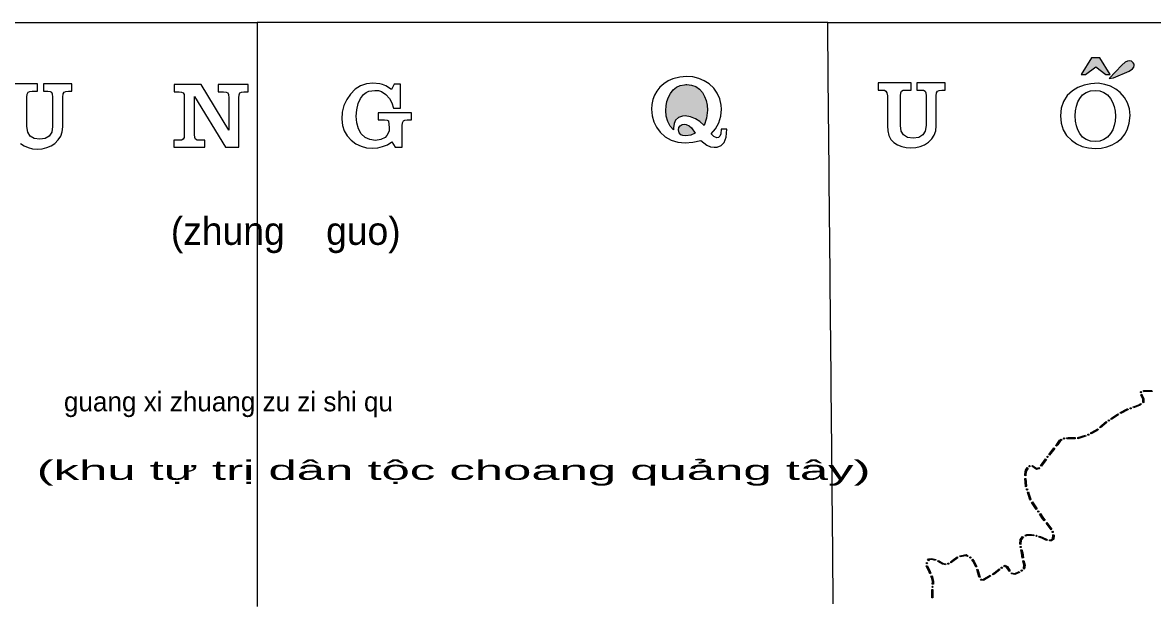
# Model space of a CAD drawing. Header units: metres. Extents: x -835890 to 1024355, y 79891 to 2211954.
# Drawn here: x -84270 to 321730, y 2004753 to 2211776 of the extents above; entities that cross this region are included whole.
import ezdxf

# ---------------------------------------------------------------- set-up
doc = ezdxf.new("R2010")
doc.units = ezdxf.units.M
doc.header["$LTSCALE"] = 2200
for name, color, linetype, lineweight in [('18', 7, 'Continuous', 13), ('20', 7, 'Continuous', 13), ('37', 7, 'Continuous', 13)]:
    doc.layers.add(name, color=color, linetype=linetype, lineweight=lineweight)

msp = doc.modelspace()

# ---------------------------------------------------------------- hatches: boundary and pattern name
at = {"layer": '20'}
for points in [[(295803, 2193214), (297410, 2193214), (301019, 2195930), (304627, 2193214), (306235, 2193214), (302538, 2199123), (299494, 2199123)], [(305849, 2191755), (307402, 2191909), (313066, 2194292), (314258, 2195176), (314679, 2195773), (314828, 2196387), (314795, 2196805), (314501, 2197304), (313903, 2197895), (313122, 2198074), (312406, 2197939), (311630, 2197540), (310413, 2196445)], [(160407, 2174896), (158836, 2176242), (157358, 2177221), (155491, 2177998), (153672, 2178259), (152684, 2178177), (151192, 2177670), (150206, 2176781), (149615, 2175556), (149425, 2174064), (149450, 2173302), (148238, 2174596), (147355, 2176247), (146815, 2178152), (146636, 2180208), (146738, 2181912), (147060, 2183508), (147592, 2184981), (148346, 2186346), (149359, 2187609), (150540, 2188556), (151858, 2189178), (153344, 2189481), (153851, 2189506), (154242, 2189506), (155921, 2189327), (157413, 2188788), (158709, 2187890), (159816, 2186641), (160578, 2185297), (161137, 2183803), (161464, 2182157), (161580, 2180362), (161285, 2177453)], [(157261, 2172063), (155709, 2171378), (153851, 2171089), (152813, 2171205), (152031, 2171557), (151442, 2172275), (151250, 2173307), (151398, 2174141), (151844, 2174780), (152499, 2175152), (153344, 2175281), (154030, 2175190), (155029, 2174755), (155945, 2173979)]]:
    msp.add_hatch(color=256, dxfattribs=at).paths.add_polyline_path(points)
at = {"layer": '37'}
for points in [[(317087, 2079042, 1), (317509, 2079201, 1)], [(321236, 2079386), (318310, 2079289), (318304, 2079287), (318163, 2079661), (318231, 2079686), (321223, 2079786)], [(317350, 2074761), (316696, 2074285), (314596, 2073491), (314454, 2073865), (316504, 2074640), (317114, 2075084)], [(317550, 2078383), (317750, 2078048), (318331, 2076882), (318331, 2076556), (318331, 2075477), (318157, 2075351), (317922, 2075674), (317931, 2075680), (317931, 2076556), (317931, 2076788), (317399, 2077856), (317206, 2078178)], [(309212, 2070980), (306683, 2069367), (306468, 2069705), (308997, 2071317)], [(312711, 2072813), (312502, 2072738), (310039, 2071504), (309860, 2071862), (312345, 2073107), (312576, 2073189)], [(313373, 2073262, 1), (313796, 2073414, 1)], [(305055, 2068255), (302745, 2066340), (302490, 2066648), (304799, 2068563)], [(305542, 2068877, 1), (305922, 2069119, 1)], [(289381, 2062467, 1), (289829, 2062502, 1)], [(293601, 2062402), (291135, 2062402), (290618, 2062362), (290587, 2062761), (291120, 2062802), (293601, 2062802)], [(297519, 2063326), (294638, 2062402), (294601, 2062402), (294601, 2062802), (294576, 2062802), (297397, 2063707)], [(298188, 2063771, 1), (298587, 2063979, 1)], [(301975, 2065701), (301400, 2065224), (299366, 2064161), (299181, 2064516), (301177, 2065559), (301720, 2066009)], [(286334, 2058916), (284472, 2056564), (284158, 2056812), (286020, 2059164)], [(288821, 2061915), (288345, 2061617), (287391, 2060251), (286954, 2059700), (286641, 2059948), (287070, 2060490), (288064, 2061913), (288608, 2062254)], [(283301, 2054956), (281565, 2052509), (281239, 2052741), (282975, 2055187)], [(283587, 2055703, 1), (283847, 2056070, 1)], [(276057, 2050743), (275958, 2049148), (275559, 2049172), (275658, 2050768)], [(276735, 2051866), (276031, 2050655), (275685, 2050856), (276389, 2052068)], [(277055, 2052515, 1), (277476, 2052674, 1)], [(280842, 2051660), (279716, 2051378), (278056, 2052530), (278284, 2052859), (279795, 2051810), (280744, 2052048)], [(275949, 2048180), (276194, 2045406), (276247, 2045246), (275868, 2045120), (275800, 2045325), (275551, 2048145)], [(276444, 2044021, 1), (276302, 2044448, 1)], [(276878, 2043348), (277162, 2042494), (277711, 2040704), (277807, 2040559), (277474, 2040338), (277345, 2040531), (276781, 2042372), (276498, 2043222)], [(278361, 2039726), (280021, 2037228), (279688, 2037006), (278027, 2039505)], [(280540, 2036102, 1), (280287, 2036474, 1)], [(281141, 2035574), (282282, 2033895), (282878, 2033148), (282565, 2032899), (281960, 2033657), (280811, 2035349)], [(283501, 2032360), (285315, 2029971), (284997, 2029729), (283182, 2032118)], [(275096, 2027048), (274243, 2026070), (274132, 2024506), (273733, 2024534), (273854, 2026232), (274794, 2027311)], [(278747, 2027504), (277931, 2027627), (276318, 2027627), (275910, 2027445), (275747, 2027810), (276233, 2028027), (277961, 2028027), (278806, 2027900)], [(279543, 2027587, 1), (279988, 2027520, 1)], [(283365, 2025877), (281624, 2026750), (280657, 2027103), (280794, 2027479), (281783, 2027118), (283544, 2026234)], [(285992, 2028036), (286082, 2027642), (285929, 2026410), (285115, 2025756), (284431, 2025756), (284431, 2026156), (284974, 2026156), (285552, 2026620), (285677, 2027622), (285602, 2027946)], [(285623, 2028746, 1), (285522, 2029185, 1)], [(274127, 2023323, 1), (274018, 2023759, 1)], [(274508, 2022619), (274801, 2021443), (275069, 2019656), (274673, 2019596), (274409, 2021365), (274120, 2022522)], [(240406, 2017563, 1), (240406, 2018013, 1)], [(243502, 2018736), (242205, 2019036), (241221, 2018913), (241001, 2018560), (240662, 2018772), (240982, 2019286), (242225, 2019442), (243592, 2019126)], [(247116, 2017135), (246037, 2017375), (244358, 2018386), (244564, 2018729), (246188, 2017752), (247203, 2017525)], [(251488, 2019687), (249711, 2018380), (249078, 2017904), (248837, 2018223), (249473, 2018701), (251251, 2020009)], [(255047, 2020088), (254432, 2020425), (252321, 2020002), (252243, 2020394), (254496, 2020846), (255239, 2020439)], [(255864, 2019943, 1), (256165, 2019608, 1)], [(257981, 2016367), (257079, 2018290), (256533, 2018898), (256831, 2019165), (257416, 2018513), (258343, 2016536)], [(275217, 2018667), (275219, 2018652), (275643, 2017091), (275491, 2015719), (275345, 2015591), (275081, 2015891), (275111, 2015918), (275237, 2017059), (274827, 2018570), (274821, 2018607)], [(240606, 2016788), (240606, 2016770), (241561, 2014715), (241824, 2014144), (241461, 2013977), (241198, 2014547), (240206, 2016681), (240206, 2016788)], [(247893, 2017483, 1), (248314, 2017641, 1)], [(259214, 2012554), (259011, 2012874), (258308, 2015462), (258694, 2015567), (259381, 2013037), (259552, 2012769)], [(266603, 2015348), (264836, 2013977), (264160, 2013573), (263955, 2013916), (264610, 2014308), (266358, 2015664)], [(267093, 2015981, 1), (267449, 2016256, 1)], [(270022, 2014789), (269036, 2016228), (268463, 2016573), (268184, 2016461), (268035, 2016833), (268499, 2017019), (269317, 2016526), (270352, 2015015)], [(273685, 2014402), (271981, 2013654), (270742, 2013930), (270829, 2014321), (271940, 2014073), (273525, 2014769)], [(274292, 2014933, 1), (274630, 2015230, 1)], [(242242, 2013236), (242405, 2012882), (242835, 2011154), (242732, 2010221), (242334, 2010265), (242430, 2011127), (242026, 2012749), (241879, 2013069)], [(259798, 2012007, 1), (260039, 2011627, 1)], [(263302, 2013060), (260727, 2011520), (260522, 2011863), (263096, 2013403)], [(242554, 2008253), (242554, 2005253), (242154, 2005253), (242154, 2008253)], [(242398, 2009025, 1), (242448, 2009473, 1)]]:
    msp.add_hatch(color=256, dxfattribs=at).paths.add_polyline_path(points)

# ---------------------------------------------------------------- linework, layer by layer
at = {"layer": '18'}
for points in [[(-204793, 2211776), (0, 2211776), (0, 2210776), (0, 2209714), (0, 2206000), (0, 2202287), (0, 2198574), (0, 2194862), (0, 2191150), (0, 2187438), (0, 2183726), (0, 2180015), (0, 2176304), (0, 2172593), (0, 2168883), (0, 2165173), (0, 2161463), (0, 2157754), (0, 2154045), (0, 2150336), (0, 2146627)], [(206802, 2003210), (206767, 2006907), (206731, 2010605), (206695, 2014304), (206660, 2018002), (206624, 2021701), (206588, 2025400), (206553, 2029099), (206517, 2032799), (206482, 2036498), (206446, 2040198), (206410, 2043899), (206375, 2047599), (206339, 2051300), (206303, 2055001), (206268, 2058702), (206232, 2062404), (206196, 2066106), (206161, 2069808), (206125, 2073510), (206089, 2077213), (206054, 2080916), (206018, 2084619), (205982, 2088323), (205947, 2092026), (205911, 2095730), (205875, 2099435), (205839, 2103139), (205804, 2106844), (205768, 2110549), (205732, 2114255), (205697, 2117961), (205661, 2121667), (205625, 2125373), (205590, 2129079), (205554, 2132786), (205518, 2136493), (205482, 2140201), (205447, 2143909), (205411, 2147617), (205375, 2151325), (205340, 2155034), (205304, 2158743), (205268, 2162452), (205232, 2166162), (205197, 2169871), (205161, 2173582), (205125, 2177292), (205089, 2181003), (205054, 2184714), (205018, 2188425), (204982, 2192137), (204946, 2195849), (204911, 2199561), (204875, 2203274), (204839, 2206987), (204803, 2210700), (204793, 2211776), (0, 2211776), (0, 2210776), (0, 2209714), (0, 2206000), (0, 2202287), (0, 2198574), (0, 2194862), (0, 2191150), (0, 2187438), (0, 2183726), (0, 2180015), (0, 2176304), (0, 2172593)], [(206802, 2003210), (206767, 2006907), (206731, 2010605), (206695, 2014304), (206660, 2018002), (206624, 2021701), (206588, 2025400), (206553, 2029099), (206517, 2032799), (206482, 2036498), (206446, 2040198), (206410, 2043899), (206375, 2047599), (206339, 2051300), (206303, 2055001), (206268, 2058702), (206232, 2062404), (206196, 2066106), (206161, 2069808), (206125, 2073510), (206089, 2077213), (206054, 2080916), (206018, 2084619), (205982, 2088323), (205947, 2092026), (205911, 2095730), (205875, 2099435), (205839, 2103139), (205804, 2106844), (205768, 2110549), (205732, 2114255), (205697, 2117961), (205661, 2121667), (205625, 2125373), (205590, 2129079), (205554, 2132786), (205518, 2136493), (205482, 2140201), (205447, 2143909), (205411, 2147617), (205375, 2151325), (205340, 2155034), (205304, 2158743), (205268, 2162452), (205232, 2166162), (205197, 2169871), (205161, 2173582), (205125, 2177292), (205089, 2181003), (205054, 2184714), (205018, 2188425), (204982, 2192137), (204946, 2195849), (204911, 2199561), (204875, 2203274), (204839, 2206987), (204803, 2210700), (204793, 2211776), (409624, 2211776)], [(0, 2172593), (0, 2168883), (0, 2165173), (0, 2161463), (0, 2157754), (0, 2154045), (0, 2150336), (0, 2146627), (0, 2142919), (0, 2139211), (0, 2135503), (0, 2131796), (0, 2128089), (0, 2124382), (0, 2120676), (0, 2116970), (0, 2113264), (0, 2109558), (0, 2105853), (0, 2102148), (0, 2098443), (0, 2094739), (0, 2091034), (0, 2087330), (0, 2083627), (0, 2079923), (0, 2076220), (0, 2072517), (0, 2068815), (0, 2065113), (0, 2061411), (0, 2057709), (0, 2054007), (0, 2050306), (0, 2046605), (0, 2042904), (0, 2039204), (0, 2035504), (0, 2031804), (0, 2028104), (0, 2024405), (0, 2020706), (0, 2017007), (0, 2013308), (0, 2009610), (0, 2005911), (0, 2002213)], [(0, 2146627), (0, 2142919), (0, 2139211), (0, 2135503), (0, 2131796), (0, 2128089), (0, 2124382), (0, 2120676), (0, 2116970), (0, 2113264), (0, 2109558), (0, 2105853), (0, 2102148), (0, 2098443), (0, 2094739), (0, 2091034), (0, 2087330), (0, 2083627), (0, 2079923), (0, 2076220), (0, 2072517), (0, 2068815), (0, 2065113), (0, 2061411), (0, 2057709), (0, 2054007), (0, 2050306), (0, 2046605), (0, 2042904), (0, 2039204), (0, 2035504), (0, 2031804), (0, 2028104), (0, 2024405), (0, 2020706), (0, 2017007), (0, 2013308), (0, 2009610), (0, 2005911), (0, 2002213)]]:
    msp.add_lwpolyline(points, dxfattribs=at)
at = {"layer": '20'}
for points in [[(295803, 2193214), (297410, 2193214), (301019, 2195930), (304627, 2193214), (306235, 2193214), (302538, 2199123), (299494, 2199123)], [(305849, 2191755), (307402, 2191909), (313066, 2194292), (314258, 2195176), (314679, 2195773), (314828, 2196387), (314795, 2196805), (314501, 2197304), (313903, 2197895), (313122, 2198074), (312406, 2197939), (311630, 2197540), (310413, 2196445)], [(162989, 2171816), (164558, 2173640), (165706, 2175807), (166377, 2178177), (166603, 2180657), (166512, 2182148), (166020, 2184392), (165147, 2186412), (163892, 2188193), (162257, 2189748), (160451, 2190929), (158503, 2191774), (156402, 2192280), (154145, 2192454), (151660, 2192242), (149243, 2191625), (147462, 2190857), (145904, 2189864), (144553, 2188647), (143433, 2187213), (142607, 2185724), (142015, 2184136), (141663, 2182446), (141550, 2180662), (141740, 2178336), (142318, 2176192), (143278, 2174219), (144630, 2172429), (146469, 2170775), (148591, 2169603), (150980, 2168901), (153647, 2168672), (156369, 2168851), (159273, 2169432), (161456, 2167736), (162733, 2167202), (164060, 2167032), (165078, 2167114), (166565, 2167684), (167627, 2168716), (168365, 2170624), (168615, 2173473), (166518, 2173473), (166372, 2171884), (166072, 2171034), (165557, 2170558), (165021, 2170437), (163886, 2170918)], [(-6657, 2167061), (-6657, 2184837), (-6555, 2185908), (-6233, 2186546), (-5702, 2186835), (-4862, 2186932), (-4124, 2186932), (-3343, 2186907), (-3343, 2189527), (-14050, 2189527), (-14050, 2186907), (-13032, 2186937), (-12173, 2186965), (-11237, 2186868), (-10623, 2186579), (-10290, 2185933), (-10174, 2184837), (-10174, 2173175), (-20221, 2189527), (-29910, 2189527), (-29910, 2186907), (-28892, 2186937), (-28058, 2186965), (-27174, 2186868), (-26596, 2186579), (-26310, 2185933), (-26213, 2184837), (-26213, 2171669), (-26310, 2170574), (-26596, 2169957), (-27174, 2169643), (-28063, 2169541), (-28892, 2169566), (-29998, 2169605), (-29998, 2167061), (-18817, 2167061), (-18817, 2169605), (-19863, 2169566), (-20728, 2169541), (-21625, 2169632), (-22162, 2169899), (-22495, 2170560), (-22605, 2171669), (-22605, 2185311), (-11391, 2167061)], [(49548, 2167099), (52023, 2167099), (52023, 2174734), (52125, 2175844), (52433, 2176504), (52970, 2176793), (53829, 2176895), (54456, 2176895), (55348, 2176862), (55348, 2179400), (43391, 2179400), (43391, 2176862), (44429, 2176895), (45654, 2176920), (46595, 2176804), (47112, 2176466), (47377, 2174030), (47280, 2172973), (46991, 2172051), (46518, 2171255), (45857, 2170589), (44319, 2169782), (42411, 2169518), (40429, 2169777), (38720, 2170550), (37311, 2171852), (36309, 2173677), (35700, 2175844), (35502, 2178227), (35681, 2180509), (36221, 2182686), (37046, 2184558), (38180, 2185987), (39045, 2186642), (40027, 2187115), (42229, 2187467), (43468, 2187357), (44641, 2187038), (46185, 2186020), (47434, 2184544), (48241, 2182956), (48888, 2181040), (51450, 2181040), (51450, 2189653), (49075, 2189653), (48150, 2187762), (46133, 2189045), (44993, 2189543), (43961, 2189788), (41495, 2190063), (39188, 2189813), (37079, 2189075), (35169, 2187839), (33460, 2186116), (32086, 2184129), (31115, 2181971), (30523, 2179625), (30333, 2177107), (30542, 2174902), (31178, 2172909), (32235, 2171115), (33721, 2169532), (35400, 2168282), (37239, 2167399), (39237, 2166862), (41393, 2166691), (43212, 2166832), (44998, 2167264), (46711, 2167955), (48332, 2168957)], [(160407, 2174896), (158836, 2176242), (157358, 2177221), (155491, 2177998), (153672, 2178259), (152684, 2178177), (151192, 2177670), (150206, 2176781), (149615, 2175556), (149425, 2174064), (149450, 2173302), (148238, 2174596), (147355, 2176247), (146815, 2178152), (146636, 2180208), (146738, 2181912), (147060, 2183508), (147592, 2184981), (148346, 2186346), (149359, 2187609), (150540, 2188556), (151858, 2189178), (153344, 2189481), (153851, 2189506), (154242, 2189506), (155921, 2189327), (157413, 2188788), (158709, 2187890), (159816, 2186641), (160578, 2185297), (161137, 2183803), (161464, 2182157), (161580, 2180362), (161285, 2177453)], [(226209, 2185441), (226209, 2174725), (226352, 2172886), (226773, 2171265), (227486, 2169875), (228573, 2168769), (229889, 2167891), (231375, 2167282), (232950, 2166900), (234618, 2166779), (236390, 2166905), (238039, 2167291), (239550, 2167929), (240935, 2168832), (242179, 2170035), (243074, 2171419), (243613, 2172983), (243792, 2174725), (243792, 2185441), (243902, 2186555), (244241, 2187197), (244849, 2187464), (245804, 2187555), (246421, 2187555), (246982, 2187530), (246982, 2190150), (236795, 2190150), (236795, 2187530), (237698, 2187560), (238430, 2187588), (239212, 2187491), (239737, 2187202), (240004, 2186555), (240101, 2185460), (240101, 2174835), (239815, 2172848), (238947, 2171439), (237505, 2170594), (235501, 2170313), (233484, 2170594), (232047, 2171439), (231183, 2172848), (230899, 2174835), (230899, 2185460), (231004, 2186536), (231329, 2187169), (231912, 2187477), (232809, 2187588), (233886, 2187560), (234744, 2187530), (234744, 2190150), (222936, 2190150), (222936, 2187530), (223646, 2187530), (224351, 2187555), (225190, 2187472), (225711, 2187227), (226082, 2186555)], [(288392, 2178290), (288628, 2175656), (289358, 2173325), (290569, 2171280), (292273, 2169537), (294125, 2168255), (296170, 2167346), (298411, 2166799), (300852, 2166620), (302999, 2166752), (305011, 2167173), (306878, 2167878), (308606, 2168866), (310247, 2170209), (311540, 2171800), (312484, 2173614), (313084, 2175665), (313354, 2178439), (313131, 2180842), (312476, 2183019), (311386, 2184954), (309861, 2186666), (308191, 2187941), (306319, 2188926), (304243, 2189606), (301962, 2189991), (299289, 2189818), (296856, 2189317), (294651, 2188472), (292683, 2187305), (290800, 2185571), (289460, 2183487), (288653, 2181059)], [(293696, 2178310), (293792, 2180154), (294087, 2181822), (294579, 2183300), (295278, 2184596), (296335, 2185832), (297629, 2186716), (299154, 2187247), (300918, 2187429), (302512, 2187247), (303941, 2186710), (305204, 2185813), (306313, 2184563), (307106, 2183187), (307679, 2181679), (308017, 2180033), (308133, 2178246), (308017, 2176452), (307684, 2174811), (307120, 2173311), (306344, 2171960), (305256, 2170705), (303987, 2169807), (302540, 2169268), (300918, 2169094), (299154, 2169276), (297629, 2169813), (296335, 2170716), (295278, 2171984), (294579, 2173286), (294087, 2174773), (293792, 2176446)], [(157261, 2172063), (155709, 2171378), (153851, 2171089), (152813, 2171205), (152031, 2171557), (151442, 2172275), (151250, 2173307), (151398, 2174141), (151844, 2174780), (152499, 2175152), (153344, 2175281), (154030, 2175190), (155029, 2174755), (155945, 2173979)]]:
    msp.add_lwpolyline(points, close=True, dxfattribs=at)
msp.add_lwpolyline([(-85052, 2168384), (-83736, 2167506), (-82250, 2166898), (-80676, 2166515), (-79008, 2166394), (-77235, 2166520), (-75586, 2166906), (-74075, 2167544), (-72690, 2168447), (-71446, 2169650), (-70552, 2171035), (-70012, 2172598), (-69833, 2174340), (-69833, 2185056), (-69723, 2186171), (-69385, 2186812), (-68776, 2187079), (-67821, 2187170), (-67205, 2187170), (-66643, 2187145), (-66643, 2189765), (-76830, 2189765), (-76830, 2187145), (-75927, 2187175), (-75195, 2187203), (-74414, 2187106), (-73888, 2186817), (-73621, 2186171), (-73525, 2185075), (-73525, 2174450), (-73811, 2172463), (-74678, 2171054), (-76120, 2170209), (-78124, 2169928), (-80142, 2170209), (-81578, 2171054), (-82443, 2172463), (-82726, 2174450), (-82726, 2185075), (-82622, 2186151), (-82297, 2186784), (-81713, 2187093), (-80816, 2187203), (-79740, 2187175), (-78881, 2187145), (-78881, 2189765), (-90689, 2189765)], dxfattribs=at)
at = {"layer": '37'}
for points in [[(321236, 2079386), (318310, 2079289), (318304, 2079287), (318163, 2079661), (318231, 2079686), (321223, 2079786)], [(317350, 2074761), (316696, 2074285), (314596, 2073491), (314454, 2073865), (316504, 2074640), (317114, 2075084)], [(317550, 2078383), (317750, 2078048), (318331, 2076882), (318331, 2076556), (318331, 2075477), (318157, 2075351), (317922, 2075674), (317931, 2075680), (317931, 2076556), (317931, 2076788), (317399, 2077856), (317206, 2078178)], [(309212, 2070980), (306683, 2069367), (306468, 2069705), (308997, 2071317)], [(312711, 2072813), (312502, 2072738), (310039, 2071504), (309860, 2071862), (312345, 2073107), (312576, 2073189)], [(305055, 2068255), (302745, 2066340), (302490, 2066648), (304799, 2068563)], [(293601, 2062402), (291135, 2062402), (290618, 2062362), (290587, 2062761), (291120, 2062802), (293601, 2062802)], [(297519, 2063326), (294638, 2062402), (294601, 2062402), (294601, 2062802), (294576, 2062802), (297397, 2063707)], [(301975, 2065701), (301400, 2065224), (299366, 2064161), (299181, 2064516), (301177, 2065559), (301720, 2066009)], [(286334, 2058916), (284472, 2056564), (284158, 2056812), (286020, 2059164)], [(288821, 2061915), (288345, 2061617), (287391, 2060251), (286954, 2059700), (286641, 2059948), (287070, 2060490), (288064, 2061913), (288608, 2062254)], [(283301, 2054956), (281565, 2052509), (281239, 2052741), (282975, 2055187)], [(276057, 2050743), (275958, 2049148), (275559, 2049172), (275658, 2050768)], [(276735, 2051866), (276031, 2050655), (275685, 2050856), (276389, 2052068)], [(280842, 2051660), (279716, 2051378), (278056, 2052530), (278284, 2052859), (279795, 2051810), (280744, 2052048)], [(275949, 2048180), (276194, 2045406), (276247, 2045246), (275868, 2045120), (275800, 2045325), (275551, 2048145)], [(276878, 2043348), (277162, 2042494), (277711, 2040704), (277807, 2040559), (277474, 2040338), (277345, 2040531), (276781, 2042372), (276498, 2043222)], [(278361, 2039726), (280021, 2037228), (279688, 2037006), (278027, 2039505)], [(281141, 2035574), (282282, 2033895), (282878, 2033148), (282565, 2032899), (281960, 2033657), (280811, 2035349)], [(283501, 2032360), (285315, 2029971), (284997, 2029729), (283182, 2032118)], [(275096, 2027048), (274243, 2026070), (274132, 2024506), (273733, 2024534), (273854, 2026232), (274794, 2027311)], [(278747, 2027504), (277931, 2027627), (276318, 2027627), (275910, 2027445), (275747, 2027810), (276233, 2028027), (277961, 2028027), (278806, 2027900)], [(283365, 2025877), (281624, 2026750), (280657, 2027103), (280794, 2027479), (281783, 2027118), (283544, 2026234)], [(285992, 2028036), (286082, 2027642), (285929, 2026410), (285115, 2025756), (284431, 2025756), (284431, 2026156), (284974, 2026156), (285552, 2026620), (285677, 2027622), (285602, 2027946)], [(274508, 2022619), (274801, 2021443), (275069, 2019656), (274673, 2019596), (274409, 2021365), (274120, 2022522)], [(243502, 2018736), (242205, 2019036), (241221, 2018913), (241001, 2018560), (240662, 2018772), (240982, 2019286), (242225, 2019442), (243592, 2019126)], [(247116, 2017135), (246037, 2017375), (244358, 2018386), (244564, 2018729), (246188, 2017752), (247203, 2017525)], [(251488, 2019687), (249711, 2018380), (249078, 2017904), (248837, 2018223), (249473, 2018701), (251251, 2020009)], [(255047, 2020088), (254432, 2020425), (252321, 2020002), (252243, 2020394), (254496, 2020846), (255239, 2020439)], [(257981, 2016367), (257079, 2018290), (256533, 2018898), (256831, 2019165), (257416, 2018513), (258343, 2016536)], [(275217, 2018667), (275219, 2018652), (275643, 2017091), (275491, 2015719), (275345, 2015591), (275081, 2015891), (275111, 2015918), (275237, 2017059), (274827, 2018570), (274821, 2018607)], [(240606, 2016788), (240606, 2016770), (241561, 2014715), (241824, 2014144), (241461, 2013977), (241198, 2014547), (240206, 2016681), (240206, 2016788)], [(259214, 2012554), (259011, 2012874), (258308, 2015462), (258694, 2015567), (259381, 2013037), (259552, 2012769)], [(266603, 2015348), (264836, 2013977), (264160, 2013573), (263955, 2013916), (264610, 2014308), (266358, 2015664)], [(270022, 2014789), (269036, 2016228), (268463, 2016573), (268184, 2016461), (268035, 2016833), (268499, 2017019), (269317, 2016526), (270352, 2015015)], [(273685, 2014402), (271981, 2013654), (270742, 2013930), (270829, 2014321), (271940, 2014073), (273525, 2014769)], [(242242, 2013236), (242405, 2012882), (242835, 2011154), (242732, 2010221), (242334, 2010265), (242430, 2011127), (242026, 2012749), (241879, 2013069)], [(263302, 2013060), (260727, 2011520), (260522, 2011863), (263096, 2013403)], [(242554, 2008253), (242554, 2005253), (242154, 2005253), (242154, 2008253)]]:
    msp.add_lwpolyline(points, close=True, dxfattribs=at)
for centre in [(317298, 2079122), (313585, 2073338), (305732, 2068998), (289605, 2062485), (298388, 2063875), (283717, 2055887), (277265, 2052594), (276373, 2044234), (280414, 2036288), (279765, 2027553), (285573, 2028966), (274072, 2023541), (240406, 2017788), (256015, 2019776), (248104, 2017562), (267271, 2016119), (274461, 2015081), (259918, 2011817), (242423, 2009249)]:
    msp.add_circle(centre, 225, dxfattribs=at)

# ---------------------------------------------------------------- texts
at = {"layer": '20'}
for s, height, p in [('(zhung    guo)', 10000, (-31053, 2132005)), ('guang xi zhuang zu zi shi qu', 7000, (-69423, 2072249))]:
    msp.add_text(s, height=height, dxfattribs=at).set_placement(p)
at = {"layer": '20', "width": 1.95}
msp.add_text('(khu tự trị dân tộc choang quảng tây)', height=7000, dxfattribs=at).set_placement((-79213, 2047654))

doc.saveas('drawing.dxf')
